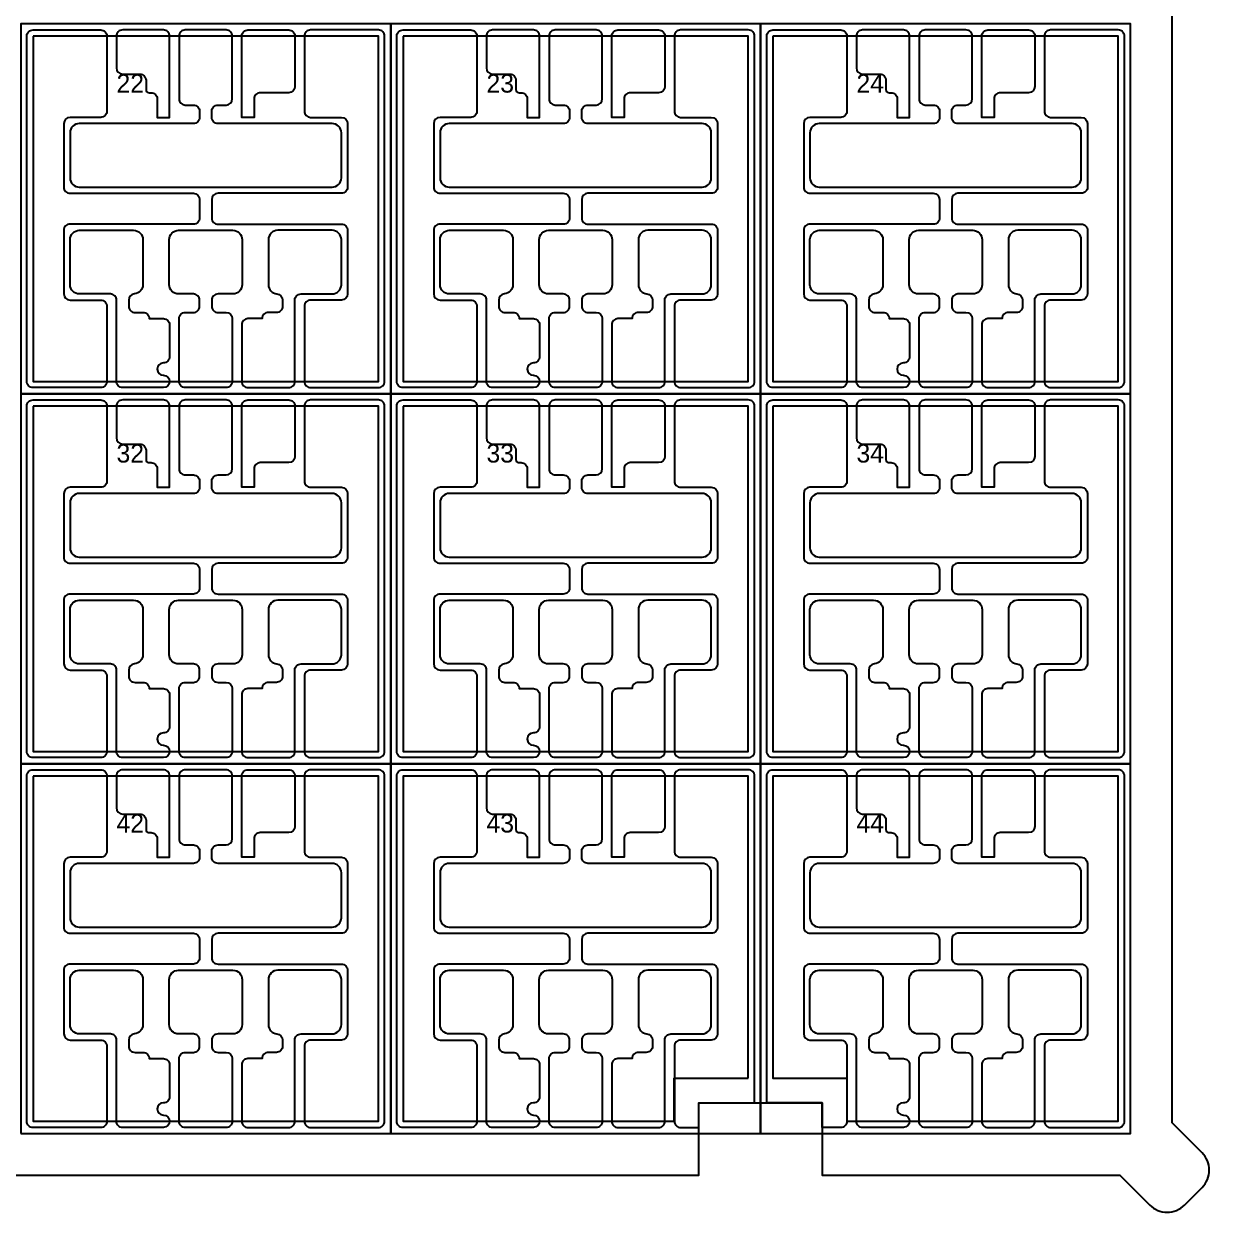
# Model space of a CAD drawing. Header units: inches. Extents: x -81 to 81, y -86 to 86.
# Drawn here: x -14.8 to 81.4, y -81.4 to 15 of the extents above; entities that cross this region are included whole.
import ezdxf

# ---------------------------------------------------------------- set-up
doc = ezdxf.new("R2010")
doc.units = ezdxf.units.IN
doc.header["$MEASUREMENT"] = 0
for name, color, linetype in [('glassOutline', 4, 'Continuous'), ('mask', 6, 'Continuous'), ('mask-numbers', 6, 'Continuous'), ('support', 7, 'Continuous')]:
    doc.layers.add(name, color=color, linetype=linetype)
doc.styles.get("Standard").update_dxf_attribs({"font": 'arial.ttf'})

msp = doc.modelspace()

# ---------------------------------------------------------------- linework, layer by layer
at = {"layer": 'glassOutline'}
for points in [[(-15, -15), (15, -15), (15, 15), (-15, 15)], [(15, -15), (45, -15), (45, 15), (15, 15)], [(45, -15), (75, -15), (75, 15), (45, 15)], [(-15, -45), (15, -45), (15, -15), (-15, -15)], [(15, -45), (45, -45), (45, -15), (15, -15)], [(45, -45), (75, -45), (75, -15), (45, -15)], [(-15, -75), (15, -75), (15, -45), (-15, -45)], [(15, -75), (45, -75), (45, -45), (15, -45)], [(45, -75), (75, -75), (75, -45), (45, -45)]]:
    msp.add_lwpolyline(points, close=True, dxfattribs=at)
at = {"layer": 'mask'}
for p, q in [((-3.43, -12.5), (-3.43, -12.5)), ((26.57, -12.5), (26.57, -12.5)), ((56.57, -12.5), (56.57, -12.5)), ((-3.43, -13.5), (-3.43, -13.5)), ((26.57, -13.5), (26.57, -13.5)), ((56.57, -13.5), (56.57, -13.5)), ((-3.43, -42.5), (-3.43, -42.5)), ((26.57, -42.5), (26.57, -42.5)), ((56.57, -42.5), (56.57, -42.5)), ((-3.43, -43.5), (-3.43, -43.5)), ((26.57, -43.5), (26.57, -43.5)), ((56.57, -43.5), (56.57, -43.5)), ((-3.43, -72.5), (-3.43, -72.5)), ((26.57, -72.5), (26.57, -72.5)), ((56.57, -72.5), (56.57, -72.5)), ((-3.43, -73.5), (-3.43, -73.5)), ((26.57, -73.5), (26.57, -73.5)), ((56.57, -73.5), (56.57, -73.5))]:
    msp.add_line(p, q, dxfattribs=at)
at = {"layer": 'mask', "linetype": 'Continuous', "lineweight": 25}
msp.add_lwpolyline([(-51, -78.375), (40, -78.375), (40, -72.5), (50, -72.5), (50, -78.375), (74.132, -78.375), (76.544, -80.787, 0.414214), (79.373, -80.787), (80.787, -79.373, 0.414214), (80.787, -76.544), (78.375, -74.132), (78.375, 40)], format="xyb", dxfattribs=at)
at = {"layer": 'mask'}
for points in [[(-14, 14.5), (-8.51, 14.5, -0.414214), (-8.01, 14), (-8.01, 7.911, -0.414214), (-8.51, 7.411), (-11, 7.411, 0.414212), (-11.5, 6.911), (-11.5, 1.75, 0.414215), (-11, 1.25), (-1, 1.25, -0.414213), (-0.5, 0.75), (-0.5, -0.75, -0.414214), (-1, -1.25), (-11, -1.25, 0.414215), (-11.5, -1.75), (-11.5, -6.911, 0.414212), (-11, -7.411), (-8.51, -7.411, -0.414214), (-8.01, -7.911), (-8.01, -14, -0.414214), (-8.51, -14.5), (-14, -14.5, -0.414214), (-14.5, -14), (-14.5, 14, -0.414214)], [(0.5, 7.411), (0.5, 7.911, -0.414214), (1, 8.411), (1.65, 8.411, 0.414213), (2.15, 8.911), (2.15, 14, 0.414214), (1.65, 14.5), (-1.65, 14.5, 0.414214), (-2.15, 14), (-2.15, 8.911, 0.414214), (-1.65, 8.411), (-1, 8.411, -0.414214), (-0.5, 7.911), (-0.5, 7.411, -0.414214), (-1, 6.911), (-10.25, 6.911, 0.414214), (-11, 6.161), (-11, 2.5, 0.414214), (-10.25, 1.75), (10.25, 1.75, 0.414214), (11, 2.5), (11, 6.161, 0.414214), (10.25, 6.911), (1, 6.911, -0.414214)], [(-4.588, 9.411), (-4.43, 9.411, -0.414214), (-3.93, 8.911), (-3.93, 7.411), (-2.93, 7.411), (-2.93, 14, 0.414214), (-3.43, 14.5), (-6.73, 14.5, 0.414214), (-7.23, 14), (-7.23, 11.418, 0.414213), (-6.73, 10.918), (-5.338, 10.918, -0.414214), (-4.838, 10.418), (-4.838, 9.661, 0.414214)], [(14, 14.5), (8.51, 14.5, 0.414214), (8.01, 14), (8.01, 7.911, 0.414214), (8.51, 7.411), (11, 7.411, -0.414212), (11.5, 6.911), (11.5, 1.75, -0.414215), (11, 1.25), (1, 1.25, 0.414213), (0.5, 0.75), (0.5, -0.75, 0.414214), (1, -1.25), (11, -1.25, -0.414215), (11.5, -1.75), (11.5, -6.911, -0.414212), (11, -7.411), (8.51, -7.411, 0.414214), (8.01, -7.911), (8.01, -14, 0.414214), (8.51, -14.5), (14, -14.5, 0.414214), (14.5, -14), (14.5, 14, 0.414214)], [(4.43, 9.411, 0.414214), (3.93, 8.911), (3.93, 7.411), (2.93, 7.411), (2.93, 14, -0.414214), (3.43, 14.5), (6.73, 14.5, -0.414214), (7.23, 14), (7.23, 9.911, -0.414213), (6.73, 9.411)], [(16, 14.5), (21.49, 14.5, -0.414214), (21.99, 14), (21.99, 7.911, -0.414214), (21.49, 7.411), (19, 7.411, 0.414212), (18.5, 6.911), (18.5, 1.75, 0.414215), (19, 1.25), (29, 1.25, -0.414213), (29.5, 0.75), (29.5, -0.75, -0.414214), (29, -1.25), (19, -1.25, 0.414215), (18.5, -1.75), (18.5, -6.911, 0.414212), (19, -7.411), (21.49, -7.411, -0.414214), (21.99, -7.911), (21.99, -14, -0.414214), (21.49, -14.5), (16, -14.5, -0.414214), (15.5, -14), (15.5, 14, -0.414214)], [(30.5, 7.411), (30.5, 7.911, -0.414214), (31, 8.411), (31.65, 8.411, 0.414213), (32.15, 8.911), (32.15, 14, 0.414214), (31.65, 14.5), (28.35, 14.5, 0.414214), (27.85, 14), (27.85, 8.911, 0.414214), (28.35, 8.411), (29, 8.411, -0.414214), (29.5, 7.911), (29.5, 7.411, -0.414214), (29, 6.911), (19.75, 6.911, 0.414214), (19, 6.161), (19, 2.5, 0.414214), (19.75, 1.75), (40.25, 1.75, 0.414214), (41, 2.5), (41, 6.161, 0.414214), (40.25, 6.911), (31, 6.911, -0.414214)], [(25.412, 9.411), (25.57, 9.411, -0.414214), (26.07, 8.911), (26.07, 7.411), (27.07, 7.411), (27.07, 14, 0.414214), (26.57, 14.5), (23.27, 14.5, 0.414214), (22.77, 14), (22.77, 11.418, 0.414213), (23.27, 10.918), (24.662, 10.918, -0.414214), (25.162, 10.418), (25.162, 9.661, 0.414214)], [(44, 14.5), (38.51, 14.5, 0.414214), (38.01, 14), (38.01, 7.911, 0.414214), (38.51, 7.411), (41, 7.411, -0.414212), (41.5, 6.911), (41.5, 1.75, -0.414215), (41, 1.25), (31, 1.25, 0.414213), (30.5, 0.75), (30.5, -0.75, 0.414214), (31, -1.25), (41, -1.25, -0.414215), (41.5, -1.75), (41.5, -6.911, -0.414212), (41, -7.411), (38.51, -7.411, 0.414214), (38.01, -7.911), (38.01, -14, 0.414214), (38.51, -14.5), (44, -14.5, 0.414214), (44.5, -14), (44.5, 14, 0.414214)], [(34.43, 9.411, 0.414214), (33.93, 8.911), (33.93, 7.411), (32.93, 7.411), (32.93, 14, -0.414214), (33.43, 14.5), (36.73, 14.5, -0.414214), (37.23, 14), (37.23, 9.911, -0.414213), (36.73, 9.411)], [(46, 14.5), (51.49, 14.5, -0.414214), (51.99, 14), (51.99, 7.911, -0.414214), (51.49, 7.411), (49, 7.411, 0.414212), (48.5, 6.911), (48.5, 1.75, 0.414215), (49, 1.25), (59, 1.25, -0.414213), (59.5, 0.75), (59.5, -0.75, -0.414214), (59, -1.25), (49, -1.25, 0.414215), (48.5, -1.75), (48.5, -6.911, 0.414212), (49, -7.411), (51.49, -7.411, -0.414214), (51.99, -7.911), (51.99, -14, -0.414214), (51.49, -14.5), (46, -14.5, -0.414214), (45.5, -14), (45.5, 14, -0.414214)], [(60.5, 7.411), (60.5, 7.911, -0.414214), (61, 8.411), (61.65, 8.411, 0.414213), (62.15, 8.911), (62.15, 14, 0.414214), (61.65, 14.5), (58.35, 14.5, 0.414214), (57.85, 14), (57.85, 8.911, 0.414214), (58.35, 8.411), (59, 8.411, -0.414214), (59.5, 7.911), (59.5, 7.411, -0.414214), (59, 6.911), (49.75, 6.911, 0.414214), (49, 6.161), (49, 2.5, 0.414214), (49.75, 1.75), (70.25, 1.75, 0.414214), (71, 2.5), (71, 6.161, 0.414214), (70.25, 6.911), (61, 6.911, -0.414214)], [(55.412, 9.411), (55.57, 9.411, -0.414214), (56.07, 8.911), (56.07, 7.411), (57.07, 7.411), (57.07, 14, 0.414214), (56.57, 14.5), (53.27, 14.5, 0.414214), (52.77, 14), (52.77, 11.418, 0.414213), (53.27, 10.918), (54.662, 10.918, -0.414214), (55.162, 10.418), (55.162, 9.661, 0.414214)], [(74, 14.5), (68.51, 14.5, 0.414214), (68.01, 14), (68.01, 7.911, 0.414214), (68.51, 7.411), (71, 7.411, -0.414212), (71.5, 6.911), (71.5, 1.75, -0.414215), (71, 1.25), (61, 1.25, 0.414213), (60.5, 0.75), (60.5, -0.75, 0.414214), (61, -1.25), (71, -1.25, -0.414215), (71.5, -1.75), (71.5, -6.911, -0.414212), (71, -7.411), (68.51, -7.411, 0.414214), (68.01, -7.911), (68.01, -14, 0.414214), (68.51, -14.5), (74, -14.5, 0.414214), (74.5, -14), (74.5, 14, 0.414214)], [(64.43, 9.411, 0.414214), (63.93, 8.911), (63.93, 7.411), (62.93, 7.411), (62.93, 14, -0.414214), (63.43, 14.5), (66.73, 14.5, -0.414214), (67.23, 14), (67.23, 9.911, -0.414213), (66.73, 9.411)], [(-2.93, -12, -0.414214), (-3.43, -12.5, 1), (-3.43, -13.5, -1), (-3.43, -14.5), (-6.73, -14.5, -0.414214), (-7.23, -14), (-7.23, -7.411, 0.414214), (-7.73, -6.911), (-10.25, -6.911, -0.414214), (-11, -6.161), (-11, -2.5, -0.414214), (-10.25, -1.75), (-5.84, -1.75, -0.414214), (-5.09, -2.5), (-5.09, -6.161, -0.388526), (-5.774, -6.908, 0.388526), (-6.23, -7.406), (-6.23, -7.911, 0.414214), (-5.73, -8.411), (-5.08, -8.411, -0.414214), (-4.58, -8.911), (-3.43, -8.911, -0.414214), (-2.93, -9.411)], [(2.955, -2.5), (2.955, -6.161, -0.414214), (2.205, -6.911), (1, -6.911, 0.414214), (0.5, -7.411), (0.5, -7.911, 0.414214), (1, -8.411), (1.65, -8.411, -0.414213), (2.15, -8.911), (2.15, -14, -0.414214), (1.65, -14.5), (-1.65, -14.5, -0.414214), (-2.15, -14), (-2.15, -8.911, -0.414214), (-1.65, -8.411), (-1, -8.411, 0.414214), (-0.5, -7.911), (-0.5, -7.411, 0.414214), (-1, -6.911), (-2.205, -6.911, -0.414214), (-2.955, -6.161), (-2.955, -2.5, -0.414214), (-2.205, -1.75), (2.205, -1.75, -0.414214)], [(5.08, -8.411, 0.414214), (4.58, -8.911), (3.43, -8.911, 0.414214), (2.93, -9.411), (2.93, -14, 0.414214), (3.43, -14.5), (6.73, -14.5, 0.414214), (7.23, -14), (7.23, -7.411, -0.414214), (7.73, -6.911), (10.25, -6.911, 0.414214), (11, -6.161), (11, -2.5, 0.414214), (10.25, -1.75), (5.84, -1.75, 0.414214), (5.09, -2.5), (5.09, -6.161, 0.388526), (5.774, -6.908, -0.388526), (6.23, -7.406), (6.23, -7.911, -0.414214), (5.73, -8.411)], [(27.07, -12, -0.414214), (26.57, -12.5, 1), (26.57, -13.5, -1), (26.57, -14.5), (23.27, -14.5, -0.414214), (22.77, -14), (22.77, -7.411, 0.414214), (22.27, -6.911), (19.75, -6.911, -0.414214), (19, -6.161), (19, -2.5, -0.414214), (19.75, -1.75), (24.16, -1.75, -0.414214), (24.91, -2.5), (24.91, -6.161, -0.388526), (24.226, -6.908, 0.388526), (23.77, -7.406), (23.77, -7.911, 0.414214), (24.27, -8.411), (24.92, -8.411, -0.414214), (25.42, -8.911), (26.57, -8.911, -0.414214), (27.07, -9.411)], [(32.955, -2.5), (32.955, -6.161, -0.414214), (32.205, -6.911), (31, -6.911, 0.414214), (30.5, -7.411), (30.5, -7.911, 0.414214), (31, -8.411), (31.65, -8.411, -0.414213), (32.15, -8.911), (32.15, -14, -0.414214), (31.65, -14.5), (28.35, -14.5, -0.414214), (27.85, -14), (27.85, -8.911, -0.414214), (28.35, -8.411), (29, -8.411, 0.414214), (29.5, -7.911), (29.5, -7.411, 0.414214), (29, -6.911), (27.795, -6.911, -0.414214), (27.045, -6.161), (27.045, -2.5, -0.414214), (27.795, -1.75), (32.205, -1.75, -0.414214)], [(35.08, -8.411, 0.414214), (34.58, -8.911), (33.43, -8.911, 0.414214), (32.93, -9.411), (32.93, -14, 0.414214), (33.43, -14.5), (36.73, -14.5, 0.414214), (37.23, -14), (37.23, -7.411, -0.414214), (37.73, -6.911), (40.25, -6.911, 0.414214), (41, -6.161), (41, -2.5, 0.414214), (40.25, -1.75), (35.84, -1.75, 0.414214), (35.09, -2.5), (35.09, -6.161, 0.388526), (35.774, -6.908, -0.388526), (36.23, -7.406), (36.23, -7.911, -0.414214), (35.73, -8.411)], [(57.07, -12, -0.414214), (56.57, -12.5, 1), (56.57, -13.5, -1), (56.57, -14.5), (53.27, -14.5, -0.414214), (52.77, -14), (52.77, -7.411, 0.414214), (52.27, -6.911), (49.75, -6.911, -0.414214), (49, -6.161), (49, -2.5, -0.414214), (49.75, -1.75), (54.16, -1.75, -0.414214), (54.91, -2.5), (54.91, -6.161, -0.388526), (54.226, -6.908, 0.388526), (53.77, -7.406), (53.77, -7.911, 0.414214), (54.27, -8.411), (54.92, -8.411, -0.414214), (55.42, -8.911), (56.57, -8.911, -0.414214), (57.07, -9.411)], [(62.955, -2.5), (62.955, -6.161, -0.414214), (62.205, -6.911), (61, -6.911, 0.414214), (60.5, -7.411), (60.5, -7.911, 0.414214), (61, -8.411), (61.65, -8.411, -0.414213), (62.15, -8.911), (62.15, -14, -0.414214), (61.65, -14.5), (58.35, -14.5, -0.414214), (57.85, -14), (57.85, -8.911, -0.414214), (58.35, -8.411), (59, -8.411, 0.414214), (59.5, -7.911), (59.5, -7.411, 0.414214), (59, -6.911), (57.795, -6.911, -0.414214), (57.045, -6.161), (57.045, -2.5, -0.414214), (57.795, -1.75), (62.205, -1.75, -0.414214)], [(65.08, -8.411, 0.414214), (64.58, -8.911), (63.43, -8.911, 0.414214), (62.93, -9.411), (62.93, -14, 0.414214), (63.43, -14.5), (66.73, -14.5, 0.414214), (67.23, -14), (67.23, -7.411, -0.414214), (67.73, -6.911), (70.25, -6.911, 0.414214), (71, -6.161), (71, -2.5, 0.414214), (70.25, -1.75), (65.84, -1.75, 0.414214), (65.09, -2.5), (65.09, -6.161, 0.388526), (65.774, -6.908, -0.388526), (66.23, -7.406), (66.23, -7.911, -0.414214), (65.73, -8.411)], [(-14, -15.5), (-8.51, -15.5, -0.414214), (-8.01, -16), (-8.01, -22.089, -0.414214), (-8.51, -22.589), (-11, -22.589, 0.414212), (-11.5, -23.089), (-11.5, -28.25, 0.414215), (-11, -28.75), (-1, -28.75, -0.414213), (-0.5, -29.25), (-0.5, -30.75, -0.414214), (-1, -31.25), (-11, -31.25, 0.414215), (-11.5, -31.75), (-11.5, -36.911, 0.414212), (-11, -37.411), (-8.51, -37.411, -0.414214), (-8.01, -37.911), (-8.01, -44, -0.414214), (-8.51, -44.5), (-14, -44.5, -0.414214), (-14.5, -44), (-14.5, -16, -0.414214)], [(0.5, -22.589), (0.5, -22.089, -0.414214), (1, -21.589), (1.65, -21.589, 0.414213), (2.15, -21.089), (2.15, -16, 0.414214), (1.65, -15.5), (-1.65, -15.5, 0.414214), (-2.15, -16), (-2.15, -21.089, 0.414214), (-1.65, -21.589), (-1, -21.589, -0.414214), (-0.5, -22.089), (-0.5, -22.589, -0.414214), (-1, -23.089), (-10.25, -23.089, 0.414214), (-11, -23.839), (-11, -27.5, 0.414214), (-10.25, -28.25), (10.25, -28.25, 0.414214), (11, -27.5), (11, -23.839, 0.414214), (10.25, -23.089), (1, -23.089, -0.414214)], [(-4.588, -20.589), (-4.43, -20.589, -0.414214), (-3.93, -21.089), (-3.93, -22.589), (-2.93, -22.589), (-2.93, -16, 0.414214), (-3.43, -15.5), (-6.73, -15.5, 0.414214), (-7.23, -16), (-7.23, -18.582, 0.414213), (-6.73, -19.082), (-5.338, -19.082, -0.414214), (-4.838, -19.582), (-4.838, -20.339, 0.414214)], [(14, -15.5), (8.51, -15.5, 0.414214), (8.01, -16), (8.01, -22.089, 0.414214), (8.51, -22.589), (11, -22.589, -0.414212), (11.5, -23.089), (11.5, -28.25, -0.414215), (11, -28.75), (1, -28.75, 0.414213), (0.5, -29.25), (0.5, -30.75, 0.414214), (1, -31.25), (11, -31.25, -0.414215), (11.5, -31.75), (11.5, -36.911, -0.414212), (11, -37.411), (8.51, -37.411, 0.414214), (8.01, -37.911), (8.01, -44, 0.414214), (8.51, -44.5), (14, -44.5, 0.414214), (14.5, -44), (14.5, -16, 0.414214)], [(4.43, -20.589, 0.414214), (3.93, -21.089), (3.93, -22.589), (2.93, -22.589), (2.93, -16, -0.414214), (3.43, -15.5), (6.73, -15.5, -0.414214), (7.23, -16), (7.23, -20.089, -0.414213), (6.73, -20.589)], [(16, -15.5), (21.49, -15.5, -0.414214), (21.99, -16), (21.99, -22.089, -0.414214), (21.49, -22.589), (19, -22.589, 0.414212), (18.5, -23.089), (18.5, -28.25, 0.414215), (19, -28.75), (29, -28.75, -0.414213), (29.5, -29.25), (29.5, -30.75, -0.414214), (29, -31.25), (19, -31.25, 0.414215), (18.5, -31.75), (18.5, -36.911, 0.414212), (19, -37.411), (21.49, -37.411, -0.414214), (21.99, -37.911), (21.99, -44, -0.414214), (21.49, -44.5), (16, -44.5, -0.414214), (15.5, -44), (15.5, -16, -0.414214)], [(30.5, -22.589), (30.5, -22.089, -0.414214), (31, -21.589), (31.65, -21.589, 0.414213), (32.15, -21.089), (32.15, -16, 0.414214), (31.65, -15.5), (28.35, -15.5, 0.414214), (27.85, -16), (27.85, -21.089, 0.414214), (28.35, -21.589), (29, -21.589, -0.414214), (29.5, -22.089), (29.5, -22.589, -0.414214), (29, -23.089), (19.75, -23.089, 0.414214), (19, -23.839), (19, -27.5, 0.414214), (19.75, -28.25), (40.25, -28.25, 0.414214), (41, -27.5), (41, -23.839, 0.414214), (40.25, -23.089), (31, -23.089, -0.414214)], [(25.412, -20.589), (25.57, -20.589, -0.414214), (26.07, -21.089), (26.07, -22.589), (27.07, -22.589), (27.07, -16, 0.414214), (26.57, -15.5), (23.27, -15.5, 0.414214), (22.77, -16), (22.77, -18.582, 0.414213), (23.27, -19.082), (24.662, -19.082, -0.414214), (25.162, -19.582), (25.162, -20.339, 0.414214)], [(44, -15.5), (38.51, -15.5, 0.414214), (38.01, -16), (38.01, -22.089, 0.414214), (38.51, -22.589), (41, -22.589, -0.414212), (41.5, -23.089), (41.5, -28.25, -0.414215), (41, -28.75), (31, -28.75, 0.414213), (30.5, -29.25), (30.5, -30.75, 0.414214), (31, -31.25), (41, -31.25, -0.414215), (41.5, -31.75), (41.5, -36.911, -0.414212), (41, -37.411), (38.51, -37.411, 0.414214), (38.01, -37.911), (38.01, -44, 0.414214), (38.51, -44.5), (44, -44.5, 0.414214), (44.5, -44), (44.5, -16, 0.414214)], [(34.43, -20.589, 0.414214), (33.93, -21.089), (33.93, -22.589), (32.93, -22.589), (32.93, -16, -0.414214), (33.43, -15.5), (36.73, -15.5, -0.414214), (37.23, -16), (37.23, -20.089, -0.414213), (36.73, -20.589)], [(46, -15.5), (51.49, -15.5, -0.414214), (51.99, -16), (51.99, -22.089, -0.414214), (51.49, -22.589), (49, -22.589, 0.414212), (48.5, -23.089), (48.5, -28.25, 0.414215), (49, -28.75), (59, -28.75, -0.414213), (59.5, -29.25), (59.5, -30.75, -0.414214), (59, -31.25), (49, -31.25, 0.414215), (48.5, -31.75), (48.5, -36.911, 0.414212), (49, -37.411), (51.49, -37.411, -0.414214), (51.99, -37.911), (51.99, -44, -0.414214), (51.49, -44.5), (46, -44.5, -0.414214), (45.5, -44), (45.5, -16, -0.414214)], [(60.5, -22.589), (60.5, -22.089, -0.414214), (61, -21.589), (61.65, -21.589, 0.414213), (62.15, -21.089), (62.15, -16, 0.414214), (61.65, -15.5), (58.35, -15.5, 0.414214), (57.85, -16), (57.85, -21.089, 0.414214), (58.35, -21.589), (59, -21.589, -0.414214), (59.5, -22.089), (59.5, -22.589, -0.414214), (59, -23.089), (49.75, -23.089, 0.414214), (49, -23.839), (49, -27.5, 0.414214), (49.75, -28.25), (70.25, -28.25, 0.414214), (71, -27.5), (71, -23.839, 0.414214), (70.25, -23.089), (61, -23.089, -0.414214)], [(55.412, -20.589), (55.57, -20.589, -0.414214), (56.07, -21.089), (56.07, -22.589), (57.07, -22.589), (57.07, -16, 0.414214), (56.57, -15.5), (53.27, -15.5, 0.414214), (52.77, -16), (52.77, -18.582, 0.414213), (53.27, -19.082), (54.662, -19.082, -0.414214), (55.162, -19.582), (55.162, -20.339, 0.414214)], [(74, -15.5), (68.51, -15.5, 0.414214), (68.01, -16), (68.01, -22.089, 0.414214), (68.51, -22.589), (71, -22.589, -0.414212), (71.5, -23.089), (71.5, -28.25, -0.414215), (71, -28.75), (61, -28.75, 0.414213), (60.5, -29.25), (60.5, -30.75, 0.414214), (61, -31.25), (71, -31.25, -0.414215), (71.5, -31.75), (71.5, -36.911, -0.414212), (71, -37.411), (68.51, -37.411, 0.414214), (68.01, -37.911), (68.01, -44, 0.414214), (68.51, -44.5), (74, -44.5, 0.414214), (74.5, -44), (74.5, -16, 0.414214)], [(64.43, -20.589, 0.414214), (63.93, -21.089), (63.93, -22.589), (62.93, -22.589), (62.93, -16, -0.414214), (63.43, -15.5), (66.73, -15.5, -0.414214), (67.23, -16), (67.23, -20.089, -0.414213), (66.73, -20.589)], [(-2.93, -42, -0.414214), (-3.43, -42.5, 1), (-3.43, -43.5, -1), (-3.43, -44.5), (-6.73, -44.5, -0.414214), (-7.23, -44), (-7.23, -37.411, 0.414214), (-7.73, -36.911), (-10.25, -36.911, -0.414214), (-11, -36.161), (-11, -32.5, -0.414214), (-10.25, -31.75), (-5.84, -31.75, -0.414214), (-5.09, -32.5), (-5.09, -36.161, -0.388526), (-5.774, -36.908, 0.388526), (-6.23, -37.406), (-6.23, -37.911, 0.414214), (-5.73, -38.411), (-5.08, -38.411, -0.414214), (-4.58, -38.911), (-3.43, -38.911, -0.414214), (-2.93, -39.411)], [(2.955, -32.5), (2.955, -36.161, -0.414214), (2.205, -36.911), (1, -36.911, 0.414214), (0.5, -37.411), (0.5, -37.911, 0.414214), (1, -38.411), (1.65, -38.411, -0.414213), (2.15, -38.911), (2.15, -44, -0.414214), (1.65, -44.5), (-1.65, -44.5, -0.414214), (-2.15, -44), (-2.15, -38.911, -0.414214), (-1.65, -38.411), (-1, -38.411, 0.414214), (-0.5, -37.911), (-0.5, -37.411, 0.414214), (-1, -36.911), (-2.205, -36.911, -0.414214), (-2.955, -36.161), (-2.955, -32.5, -0.414214), (-2.205, -31.75), (2.205, -31.75, -0.414214)], [(5.08, -38.411, 0.414214), (4.58, -38.911), (3.43, -38.911, 0.414214), (2.93, -39.411), (2.93, -44, 0.414214), (3.43, -44.5), (6.73, -44.5, 0.414214), (7.23, -44), (7.23, -37.411, -0.414214), (7.73, -36.911), (10.25, -36.911, 0.414214), (11, -36.161), (11, -32.5, 0.414214), (10.25, -31.75), (5.84, -31.75, 0.414214), (5.09, -32.5), (5.09, -36.161, 0.388526), (5.774, -36.908, -0.388526), (6.23, -37.406), (6.23, -37.911, -0.414214), (5.73, -38.411)], [(27.07, -42, -0.414214), (26.57, -42.5, 1), (26.57, -43.5, -1), (26.57, -44.5), (23.27, -44.5, -0.414214), (22.77, -44), (22.77, -37.411, 0.414214), (22.27, -36.911), (19.75, -36.911, -0.414214), (19, -36.161), (19, -32.5, -0.414214), (19.75, -31.75), (24.16, -31.75, -0.414214), (24.91, -32.5), (24.91, -36.161, -0.388526), (24.226, -36.908, 0.388526), (23.77, -37.406), (23.77, -37.911, 0.414214), (24.27, -38.411), (24.92, -38.411, -0.414214), (25.42, -38.911), (26.57, -38.911, -0.414214), (27.07, -39.411)], [(32.955, -32.5), (32.955, -36.161, -0.414214), (32.205, -36.911), (31, -36.911, 0.414214), (30.5, -37.411), (30.5, -37.911, 0.414214), (31, -38.411), (31.65, -38.411, -0.414213), (32.15, -38.911), (32.15, -44, -0.414214), (31.65, -44.5), (28.35, -44.5, -0.414214), (27.85, -44), (27.85, -38.911, -0.414214), (28.35, -38.411), (29, -38.411, 0.414214), (29.5, -37.911), (29.5, -37.411, 0.414214), (29, -36.911), (27.795, -36.911, -0.414214), (27.045, -36.161), (27.045, -32.5, -0.414214), (27.795, -31.75), (32.205, -31.75, -0.414214)], [(35.08, -38.411, 0.414214), (34.58, -38.911), (33.43, -38.911, 0.414214), (32.93, -39.411), (32.93, -44, 0.414214), (33.43, -44.5), (36.73, -44.5, 0.414214), (37.23, -44), (37.23, -37.411, -0.414214), (37.73, -36.911), (40.25, -36.911, 0.414214), (41, -36.161), (41, -32.5, 0.414214), (40.25, -31.75), (35.84, -31.75, 0.414214), (35.09, -32.5), (35.09, -36.161, 0.388526), (35.774, -36.908, -0.388526), (36.23, -37.406), (36.23, -37.911, -0.414214), (35.73, -38.411)], [(57.07, -42, -0.414214), (56.57, -42.5, 1), (56.57, -43.5, -1), (56.57, -44.5), (53.27, -44.5, -0.414214), (52.77, -44), (52.77, -37.411, 0.414214), (52.27, -36.911), (49.75, -36.911, -0.414214), (49, -36.161), (49, -32.5, -0.414214), (49.75, -31.75), (54.16, -31.75, -0.414214), (54.91, -32.5), (54.91, -36.161, -0.388526), (54.226, -36.908, 0.388526), (53.77, -37.406), (53.77, -37.911, 0.414214), (54.27, -38.411), (54.92, -38.411, -0.414214), (55.42, -38.911), (56.57, -38.911, -0.414214), (57.07, -39.411)], [(62.955, -32.5), (62.955, -36.161, -0.414214), (62.205, -36.911), (61, -36.911, 0.414214), (60.5, -37.411), (60.5, -37.911, 0.414214), (61, -38.411), (61.65, -38.411, -0.414213), (62.15, -38.911), (62.15, -44, -0.414214), (61.65, -44.5), (58.35, -44.5, -0.414214), (57.85, -44), (57.85, -38.911, -0.414214), (58.35, -38.411), (59, -38.411, 0.414214), (59.5, -37.911), (59.5, -37.411, 0.414214), (59, -36.911), (57.795, -36.911, -0.414214), (57.045, -36.161), (57.045, -32.5, -0.414214), (57.795, -31.75), (62.205, -31.75, -0.414214)], [(65.08, -38.411, 0.414214), (64.58, -38.911), (63.43, -38.911, 0.414214), (62.93, -39.411), (62.93, -44, 0.414214), (63.43, -44.5), (66.73, -44.5, 0.414214), (67.23, -44), (67.23, -37.411, -0.414214), (67.73, -36.911), (70.25, -36.911, 0.414214), (71, -36.161), (71, -32.5, 0.414214), (70.25, -31.75), (65.84, -31.75, 0.414214), (65.09, -32.5), (65.09, -36.161, 0.388526), (65.774, -36.908, -0.388526), (66.23, -37.406), (66.23, -37.911, -0.414214), (65.73, -38.411)], [(-14, -45.5), (-8.51, -45.5, -0.414214), (-8.01, -46), (-8.01, -52.089, -0.414214), (-8.51, -52.589), (-11, -52.589, 0.414212), (-11.5, -53.089), (-11.5, -58.25, 0.414215), (-11, -58.75), (-1, -58.75, -0.414213), (-0.5, -59.25), (-0.5, -60.75, -0.414214), (-1, -61.25), (-11, -61.25, 0.414215), (-11.5, -61.75), (-11.5, -66.911, 0.414212), (-11, -67.411), (-8.51, -67.411, -0.414214), (-8.01, -67.911), (-8.01, -74, -0.414214), (-8.51, -74.5), (-14, -74.5, -0.414214), (-14.5, -74), (-14.5, -46, -0.414214)], [(0.5, -52.589), (0.5, -52.089, -0.414214), (1, -51.589), (1.65, -51.589, 0.414213), (2.15, -51.089), (2.15, -46, 0.414214), (1.65, -45.5), (-1.65, -45.5, 0.414214), (-2.15, -46), (-2.15, -51.089, 0.414214), (-1.65, -51.589), (-1, -51.589, -0.414214), (-0.5, -52.089), (-0.5, -52.589, -0.414214), (-1, -53.089), (-10.25, -53.089, 0.414214), (-11, -53.839), (-11, -57.5, 0.414214), (-10.25, -58.25), (10.25, -58.25, 0.414214), (11, -57.5), (11, -53.839, 0.414214), (10.25, -53.089), (1, -53.089, -0.414214)], [(-4.588, -50.589), (-4.43, -50.589, -0.414214), (-3.93, -51.089), (-3.93, -52.589), (-2.93, -52.589), (-2.93, -46, 0.414214), (-3.43, -45.5), (-6.73, -45.5, 0.414214), (-7.23, -46), (-7.23, -48.582, 0.414213), (-6.73, -49.082), (-5.338, -49.082, -0.414214), (-4.838, -49.582), (-4.838, -50.339, 0.414214)], [(14, -45.5), (8.51, -45.5, 0.414214), (8.01, -46), (8.01, -52.089, 0.414214), (8.51, -52.589), (11, -52.589, -0.414212), (11.5, -53.089), (11.5, -58.25, -0.414215), (11, -58.75), (1, -58.75, 0.414213), (0.5, -59.25), (0.5, -60.75, 0.414214), (1, -61.25), (11, -61.25, -0.414215), (11.5, -61.75), (11.5, -66.911, -0.414212), (11, -67.411), (8.51, -67.411, 0.414214), (8.01, -67.911), (8.01, -74, 0.414214), (8.51, -74.5), (14, -74.5, 0.414214), (14.5, -74), (14.5, -46, 0.414214)], [(4.43, -50.589, 0.414214), (3.93, -51.089), (3.93, -52.589), (2.93, -52.589), (2.93, -46, -0.414214), (3.43, -45.5), (6.73, -45.5, -0.414214), (7.23, -46), (7.23, -50.089, -0.414213), (6.73, -50.589)], [(16, -45.5), (21.49, -45.5, -0.414214), (21.99, -46), (21.99, -52.089, -0.414214), (21.49, -52.589), (19, -52.589, 0.414212), (18.5, -53.089), (18.5, -58.25, 0.414215), (19, -58.75), (29, -58.75, -0.414213), (29.5, -59.25), (29.5, -60.75, -0.414214), (29, -61.25), (19, -61.25, 0.414215), (18.5, -61.75), (18.5, -66.911, 0.414212), (19, -67.411), (21.49, -67.411, -0.414214), (21.99, -67.911), (21.99, -74, -0.414214), (21.49, -74.5), (16, -74.5, -0.414214), (15.5, -74), (15.5, -46, -0.414214)], [(30.5, -52.589), (30.5, -52.089, -0.414214), (31, -51.589), (31.65, -51.589, 0.414213), (32.15, -51.089), (32.15, -46, 0.414214), (31.65, -45.5), (28.35, -45.5, 0.414214), (27.85, -46), (27.85, -51.089, 0.414214), (28.35, -51.589), (29, -51.589, -0.414214), (29.5, -52.089), (29.5, -52.589, -0.414214), (29, -53.089), (19.75, -53.089, 0.414214), (19, -53.839), (19, -57.5, 0.414214), (19.75, -58.25), (40.25, -58.25, 0.414214), (41, -57.5), (41, -53.839, 0.414214), (40.25, -53.089), (31, -53.089, -0.414214)], [(25.412, -50.589), (25.57, -50.589, -0.414214), (26.07, -51.089), (26.07, -52.589), (27.07, -52.589), (27.07, -46, 0.414214), (26.57, -45.5), (23.27, -45.5, 0.414214), (22.77, -46), (22.77, -48.582, 0.414213), (23.27, -49.082), (24.662, -49.082, -0.414214), (25.162, -49.582), (25.162, -50.339, 0.414214)], [(40, -72.5), (44.5, -72.5), (44.5, -46, 0.414214), (44, -45.5), (38.51, -45.5, 0.414214), (38.01, -46), (38.01, -52.089, 0.414214), (38.51, -52.589), (41, -52.589, -0.414212), (41.5, -53.089), (41.5, -58.25, -0.414215), (41, -58.75), (31, -58.75, 0.414213), (30.5, -59.25), (30.5, -60.75, 0.414214), (31, -61.25), (41, -61.25, -0.414215), (41.5, -61.75), (41.5, -66.911, -0.414212), (41, -67.411), (38.51, -67.411, 0.414214), (38.01, -67.911), (38.01, -74, 0.414214), (38.51, -74.5), (40, -74.5)], [(34.43, -50.589, 0.414214), (33.93, -51.089), (33.93, -52.589), (32.93, -52.589), (32.93, -46, -0.414214), (33.43, -45.5), (36.73, -45.5, -0.414214), (37.23, -46), (37.23, -50.089, -0.414213), (36.73, -50.589)], [(45.5, -72.5), (45.5, -46, -0.414214), (46, -45.5), (51.49, -45.5, -0.414214), (51.99, -46), (51.99, -52.089, -0.414214), (51.49, -52.589), (49, -52.589, 0.414212), (48.5, -53.089), (48.5, -58.25, 0.414215), (49, -58.75), (59, -58.75, -0.414213), (59.5, -59.25), (59.5, -60.75, -0.414214), (59, -61.25), (49, -61.25, 0.414215), (48.5, -61.75), (48.5, -66.911, 0.414212), (49, -67.411), (51.49, -67.411, -0.414214), (51.99, -67.911), (51.99, -74, -0.414214), (51.49, -74.5), (50, -74.5), (50, -72.5)], [(60.5, -52.589), (60.5, -52.089, -0.414214), (61, -51.589), (61.65, -51.589, 0.414213), (62.15, -51.089), (62.15, -46, 0.414214), (61.65, -45.5), (58.35, -45.5, 0.414214), (57.85, -46), (57.85, -51.089, 0.414214), (58.35, -51.589), (59, -51.589, -0.414214), (59.5, -52.089), (59.5, -52.589, -0.414214), (59, -53.089), (49.75, -53.089, 0.414214), (49, -53.839), (49, -57.5, 0.414214), (49.75, -58.25), (70.25, -58.25, 0.414214), (71, -57.5), (71, -53.839, 0.414214), (70.25, -53.089), (61, -53.089, -0.414214)], [(55.412, -50.589), (55.57, -50.589, -0.414214), (56.07, -51.089), (56.07, -52.589), (57.07, -52.589), (57.07, -46, 0.414214), (56.57, -45.5), (53.27, -45.5, 0.414214), (52.77, -46), (52.77, -48.582, 0.414213), (53.27, -49.082), (54.662, -49.082, -0.414214), (55.162, -49.582), (55.162, -50.339, 0.414214)], [(74, -45.5), (68.51, -45.5, 0.414214), (68.01, -46), (68.01, -52.089, 0.414214), (68.51, -52.589), (71, -52.589, -0.414212), (71.5, -53.089), (71.5, -58.25, -0.414215), (71, -58.75), (61, -58.75, 0.414213), (60.5, -59.25), (60.5, -60.75, 0.414214), (61, -61.25), (71, -61.25, -0.414215), (71.5, -61.75), (71.5, -66.911, -0.414212), (71, -67.411), (68.51, -67.411, 0.414214), (68.01, -67.911), (68.01, -74, 0.414214), (68.51, -74.5), (74, -74.5, 0.414214), (74.5, -74), (74.5, -46, 0.414214)], [(64.43, -50.589, 0.414214), (63.93, -51.089), (63.93, -52.589), (62.93, -52.589), (62.93, -46, -0.414214), (63.43, -45.5), (66.73, -45.5, -0.414214), (67.23, -46), (67.23, -50.089, -0.414213), (66.73, -50.589)], [(-2.93, -72, -0.414214), (-3.43, -72.5, 1), (-3.43, -73.5, -1), (-3.43, -74.5), (-6.73, -74.5, -0.414214), (-7.23, -74), (-7.23, -67.411, 0.414214), (-7.73, -66.911), (-10.25, -66.911, -0.414214), (-11, -66.161), (-11, -62.5, -0.414214), (-10.25, -61.75), (-5.84, -61.75, -0.414214), (-5.09, -62.5), (-5.09, -66.161, -0.388526), (-5.774, -66.908, 0.388526), (-6.23, -67.406), (-6.23, -67.911, 0.414214), (-5.73, -68.411), (-5.08, -68.411, -0.414214), (-4.58, -68.911), (-3.43, -68.911, -0.414214), (-2.93, -69.411)], [(2.955, -62.5), (2.955, -66.161, -0.414214), (2.205, -66.911), (1, -66.911, 0.414214), (0.5, -67.411), (0.5, -67.911, 0.414214), (1, -68.411), (1.65, -68.411, -0.414213), (2.15, -68.911), (2.15, -74, -0.414214), (1.65, -74.5), (-1.65, -74.5, -0.414214), (-2.15, -74), (-2.15, -68.911, -0.414214), (-1.65, -68.411), (-1, -68.411, 0.414214), (-0.5, -67.911), (-0.5, -67.411, 0.414214), (-1, -66.911), (-2.205, -66.911, -0.414214), (-2.955, -66.161), (-2.955, -62.5, -0.414214), (-2.205, -61.75), (2.205, -61.75, -0.414214)], [(5.08, -68.411, 0.414214), (4.58, -68.911), (3.43, -68.911, 0.414214), (2.93, -69.411), (2.93, -74, 0.414214), (3.43, -74.5), (6.73, -74.5, 0.414214), (7.23, -74), (7.23, -67.411, -0.414214), (7.73, -66.911), (10.25, -66.911, 0.414214), (11, -66.161), (11, -62.5, 0.414214), (10.25, -61.75), (5.84, -61.75, 0.414214), (5.09, -62.5), (5.09, -66.161, 0.388526), (5.774, -66.908, -0.388526), (6.23, -67.406), (6.23, -67.911, -0.414214), (5.73, -68.411)], [(27.07, -72, -0.414214), (26.57, -72.5, 1), (26.57, -73.5, -1), (26.57, -74.5), (23.27, -74.5, -0.414214), (22.77, -74), (22.77, -67.411, 0.414214), (22.27, -66.911), (19.75, -66.911, -0.414214), (19, -66.161), (19, -62.5, -0.414214), (19.75, -61.75), (24.16, -61.75, -0.414214), (24.91, -62.5), (24.91, -66.161, -0.388526), (24.226, -66.908, 0.388526), (23.77, -67.406), (23.77, -67.911, 0.414214), (24.27, -68.411), (24.92, -68.411, -0.414214), (25.42, -68.911), (26.57, -68.911, -0.414214), (27.07, -69.411)], [(32.955, -62.5), (32.955, -66.161, -0.414214), (32.205, -66.911), (31, -66.911, 0.414214), (30.5, -67.411), (30.5, -67.911, 0.414214), (31, -68.411), (31.65, -68.411, -0.414213), (32.15, -68.911), (32.15, -74, -0.414214), (31.65, -74.5), (28.35, -74.5, -0.414214), (27.85, -74), (27.85, -68.911, -0.414214), (28.35, -68.411), (29, -68.411, 0.414214), (29.5, -67.911), (29.5, -67.411, 0.414214), (29, -66.911), (27.795, -66.911, -0.414214), (27.045, -66.161), (27.045, -62.5, -0.414214), (27.795, -61.75), (32.205, -61.75, -0.414214)], [(35.08, -68.411, 0.414214), (34.58, -68.911), (33.43, -68.911, 0.414214), (32.93, -69.411), (32.93, -74, 0.414214), (33.43, -74.5), (36.73, -74.5, 0.414214), (37.23, -74), (37.23, -67.411, -0.414214), (37.73, -66.911), (40.25, -66.911, 0.414214), (41, -66.161), (41, -62.5, 0.414214), (40.25, -61.75), (35.84, -61.75, 0.414214), (35.09, -62.5), (35.09, -66.161, 0.388526), (35.774, -66.908, -0.388526), (36.23, -67.406), (36.23, -67.911, -0.414214), (35.73, -68.411)], [(57.07, -72, -0.414214), (56.57, -72.5, 1), (56.57, -73.5, -1), (56.57, -74.5), (53.27, -74.5, -0.414214), (52.77, -74), (52.77, -67.411, 0.414214), (52.27, -66.911), (49.75, -66.911, -0.414214), (49, -66.161), (49, -62.5, -0.414214), (49.75, -61.75), (54.16, -61.75, -0.414214), (54.91, -62.5), (54.91, -66.161, -0.388526), (54.226, -66.908, 0.388526), (53.77, -67.406), (53.77, -67.911, 0.414214), (54.27, -68.411), (54.92, -68.411, -0.414214), (55.42, -68.911), (56.57, -68.911, -0.414214), (57.07, -69.411)], [(62.955, -62.5), (62.955, -66.161, -0.414214), (62.205, -66.911), (61, -66.911, 0.414214), (60.5, -67.411), (60.5, -67.911, 0.414214), (61, -68.411), (61.65, -68.411, -0.414213), (62.15, -68.911), (62.15, -74, -0.414214), (61.65, -74.5), (58.35, -74.5, -0.414214), (57.85, -74), (57.85, -68.911, -0.414214), (58.35, -68.411), (59, -68.411, 0.414214), (59.5, -67.911), (59.5, -67.411, 0.414214), (59, -66.911), (57.795, -66.911, -0.414214), (57.045, -66.161), (57.045, -62.5, -0.414214), (57.795, -61.75), (62.205, -61.75, -0.414214)], [(65.08, -68.411, 0.414214), (64.58, -68.911), (63.43, -68.911, 0.414214), (62.93, -69.411), (62.93, -74, 0.414214), (63.43, -74.5), (66.73, -74.5, 0.414214), (67.23, -74), (67.23, -67.411, -0.414214), (67.73, -66.911), (70.25, -66.911, 0.414214), (71, -66.161), (71, -62.5, 0.414214), (70.25, -61.75), (65.84, -61.75, 0.414214), (65.09, -62.5), (65.09, -66.161, 0.388526), (65.774, -66.908, -0.388526), (66.23, -67.406), (66.23, -67.911, -0.414214), (65.73, -68.411)]]:
    msp.add_lwpolyline(points, format="xyb", close=True, dxfattribs=at)
at = {"layer": 'support', "color": 7, "linetype": 'Continuous', "lineweight": 25}
msp.add_lwpolyline([(-51, -78.375), (40, -78.375), (40, -72.5), (50, -72.5), (50, -78.375), (74.132, -78.375), (76.544, -80.787, 0.414214), (79.373, -80.787), (80.787, -79.373, 0.414214), (80.787, -76.544), (78.375, -74.132), (78.375, 40)], format="xyb", dxfattribs=at)
at = {"layer": 'support'}
for points in [[(-14, 14), (-14, -14), (14, -14), (14, 14)], [(16, 14), (16, -14), (44, -14), (44, 14)], [(46, 14), (46, -14), (74, -14), (74, 14)], [(-14, -16), (-14, -44), (14, -44), (14, -16)], [(16, -16), (16, -44), (44, -44), (44, -16)], [(46, -16), (46, -44), (74, -44), (74, -16)], [(-14, -46), (-14, -74), (14, -74), (14, -46)], [(44, -70.5), (44, -46), (16, -46), (16, -74), (38, -74), (38, -70.5)], [(52, -74), (74, -74), (74, -46), (46, -46), (46, -70.5), (52, -70.5)]]:
    msp.add_lwpolyline(points, close=True, dxfattribs=at)

# ---------------------------------------------------------------- texts
at = {"layer": 'mask-numbers', "char_height": 1.5, "width": 1.78535, "attachment_point": 1}
for s, insert in [('{\\fBPmonoStencil|b0|i0|c0|p0;22}', (-7.23, 10.918)), ('{\\fBPmonoStencil|b0|i0|c0|p0;23}', (22.77, 10.918)), ('{\\fBPmonoStencil|b0|i0|c0|p0;24}', (52.77, 10.918)), ('{\\fBPmonoStencil|b0|i0|c0|p0;32}', (-7.23, -19.082)), ('{\\fBPmonoStencil|b0|i0|c0|p0;33}', (22.77, -19.082)), ('{\\fBPmonoStencil|b0|i0|c0|p0;34}', (52.77, -19.082)), ('{\\fBPmonoStencil|b0|i0|c0|p0;42}', (-7.23, -49.082)), ('{\\fBPmonoStencil|b0|i0|c0|p0;43}', (22.77, -49.082)), ('{\\fBPmonoStencil|b0|i0|c0|p0;44}', (52.77, -49.082))]:
    msp.add_mtext(s, dxfattribs=dict(at, insert=insert))

doc.saveas('drawing.dxf')
